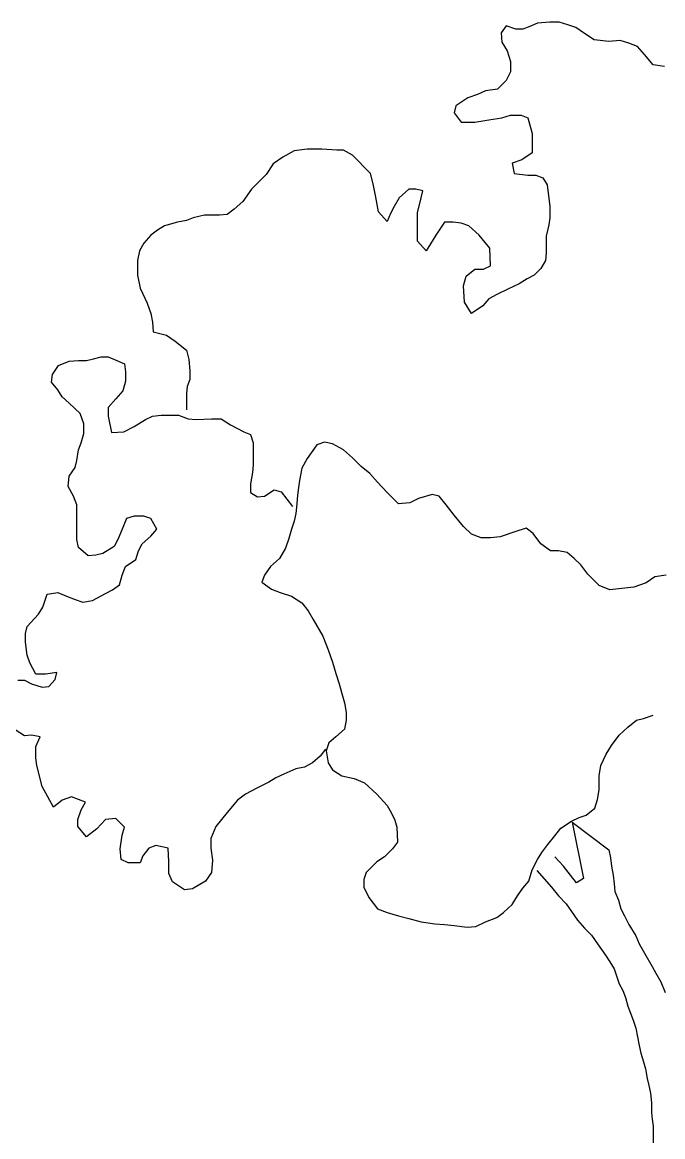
# Model space of a CAD drawing. Header units: millimetres. Extents: x -245 to 49755, y -245 to 41806.
# Drawn here: x 44905 to 46266, y 30820 to 33189 of the extents above; entities that cross this region are included whole.
import ezdxf

# ---------------------------------------------------------------- set-up
doc = ezdxf.new("R2010")
doc.units = ezdxf.units.MM
doc.layers.add('Standard', color=7, linetype='Continuous', lineweight=25)

msp = doc.modelspace()

# ---------------------------------------------------------------- linework, layer by layer
at = {"layer": 'Standard', "color": 7, "linetype": 'Continuous', "lineweight": -3}
for p, q in [((45933.3, 33181.6), (45922.2, 33166.9)), ((45922.2, 33166.9), (45924.1, 33146.5)), ((45953.6, 33174.3), (45933.3, 33181.6)), ((45968.4, 33174.3), (45953.6, 33174.3)), ((45983.2, 33179.8), (45968.4, 33174.3)), ((45999.8, 33187.1), (45983.2, 33179.8)), ((46025.7, 33189), (45999.8, 33187.1)), ((46046.1, 33189), (46025.7, 33189)), ((46064.5, 33183.4), (46046.1, 33189)), ((46081.2, 33177.9), (46064.5, 33183.4)), ((46099.6, 33165), (46081.2, 33177.9)), ((45924.1, 33146.5), (45935.2, 33128.1)), ((46120, 33152), (46099.6, 33165)), ((46151.4, 33148.3), (46120, 33152)), ((46175.4, 33150.2), (46151.4, 33148.3)), ((46193.9, 33144.7), (46175.4, 33150.2)), ((46212.3, 33137.3), (46193.9, 33144.7)), ((45935.2, 33128.1), (45942.6, 33105.9)), ((46227.1, 33120.6), (46212.3, 33137.3)), ((46245.6, 33098.5), (46227.1, 33120.6)), ((45942.6, 33105.9), (45942.6, 33083.6)), ((46269.7, 33094.8), (46245.6, 33098.5)), ((45942.6, 33083.6), (45933.3, 33065.2)), ((45933.3, 33065.2), (45914.8, 33046.7)), ((45852, 33028.3), (45826.1, 33011.6)), ((45872.3, 33035.6), (45852, 33028.3)), ((45889, 33043), (45872.3, 33035.6)), ((45914.8, 33046.7), (45889, 33043)), ((45826.1, 33011.6), (45822.5, 32996.8)), ((45822.5, 32996.8), (45837.2, 32976.5)), ((45866.8, 32976.5), (45896.4, 32982)), ((45896.4, 32982), (45924.1, 32985.8)), ((45924.1, 32985.8), (45942.6, 32991.3)), ((45942.6, 32991.3), (45964.7, 32991.3)), ((45964.7, 32991.3), (45979.5, 32985.8)), ((45979.5, 32985.8), (45988.7, 32952.5)), ((45837.2, 32976.5), (45866.8, 32976.5)), ((45988.7, 32952.5), (45988.7, 32926.6)), ((45482.4, 32915.6), (45458.4, 32902.6)), ((45510.2, 32919.3), (45482.4, 32915.6)), ((45541.6, 32919.3), (45510.2, 32919.3)), ((45572.9, 32917.4), (45541.6, 32919.3)), ((45587.7, 32917.4), (45572.9, 32917.4)), ((45606.2, 32906.3), (45587.7, 32917.4)), ((45645.1, 32867.5), (45606.2, 32906.3)), ((45988.7, 32911.8), (45966.6, 32897)), ((45988.7, 32926.6), (45988.7, 32911.8)), ((45438.1, 32887.8), (45423.3, 32865.6)), ((45458.4, 32902.6), (45438.1, 32887.8)), ((45966.6, 32897), (45946.2, 32889.7)), ((45946.2, 32889.7), (45949.9, 32867.5)), ((45423.3, 32865.6), (45406.7, 32849)), ((45650.6, 32845.4), (45645.1, 32867.5)), ((45949.9, 32867.5), (45979.5, 32863.8)), ((45979.5, 32863.8), (45996.1, 32863.8)), ((45996.1, 32863.8), (46010.9, 32858.2)), ((45406.7, 32849), (45391.9, 32834.2)), ((45656.1, 32817.6), (45650.6, 32845.4)), ((46010.9, 32858.2), (46020.1, 32843.4)), ((46020.1, 32843.4), (46025.7, 32797.3)), ((45391.9, 32834.2), (45373.4, 32808.3)), ((45661.6, 32786.2), (45656.1, 32817.6)), ((45706, 32815.8), (45694.9, 32797.3)), ((45726.3, 32834.2), (45706, 32815.8)), ((45741.1, 32834.2), (45726.3, 32834.2)), ((45755.9, 32830.5), (45741.1, 32834.2)), ((45744.8, 32784.3), (45752.2, 32815.8)), ((45752.2, 32815.8), (45755.9, 32830.5)), ((45354.9, 32791.7), (45340.2, 32780.7)), ((45373.4, 32808.3), (45354.9, 32791.7)), ((45694.9, 32797.3), (45687.5, 32782.5)), ((46025.7, 32797.3), (46025.7, 32773.2)), ((45234.8, 32764), (45207.1, 32756.6)), ((45253.3, 32767.7), (45234.8, 32764)), ((45268.1, 32773.2), (45253.3, 32767.7)), ((45292.1, 32778.8), (45268.1, 32773.2)), ((45308.7, 32778.8), (45292.1, 32778.8)), ((45323.5, 32778.8), (45308.7, 32778.8)), ((45340.2, 32780.7), (45323.5, 32778.8)), ((45680.2, 32765.8), (45661.6, 32786.2)), ((45687.5, 32782.5), (45680.2, 32765.8)), ((45744.8, 32745.5), (45744.8, 32784.3)), ((45802.1, 32764), (45783.7, 32736.2)), ((45820.6, 32764), (45802.1, 32764)), ((45837.2, 32762.2), (45820.6, 32764)), ((46025.7, 32773.2), (46023.8, 32758.5)), ((45192.3, 32747.4), (45177.5, 32736.2)), ((45207.1, 32756.6), (45192.3, 32747.4)), ((45744.8, 32723.4), (45744.8, 32745.5)), ((45853.9, 32756.6), (45837.2, 32762.2)), ((45876, 32736.2), (45853.9, 32756.6)), ((46023.8, 32758.5), (46018.3, 32734.4)), ((45162.7, 32719.7), (45153.5, 32703)), ((45177.5, 32736.2), (45162.7, 32719.7)), ((45763.3, 32703), (45744.8, 32723.4)), ((45772.5, 32717.8), (45763.3, 32703)), ((45783.7, 32736.2), (45772.5, 32717.8)), ((45898.2, 32708.6), (45876, 32736.2)), ((46018.3, 32734.4), (46018.3, 32714.1)), ((45153.5, 32703), (45149.8, 32682.7)), ((45900, 32671.5), (45898.2, 32708.6)), ((46018.3, 32699.3), (46016.5, 32682.7)), ((46018.3, 32714.1), (46018.3, 32699.3)), ((45149.8, 32682.7), (45149.8, 32651.3)), ((45885.2, 32664.2), (45900, 32671.5)), ((46016.5, 32682.7), (46007.2, 32666)), ((45149.8, 32651.3), (45155.3, 32623.6)), ((45842.8, 32629.1), (45848.3, 32649.5)), ((45848.3, 32649.5), (45866.8, 32664.2)), ((45866.8, 32664.2), (45885.2, 32664.2)), ((45992.5, 32651.3), (45977.7, 32643.9)), ((46007.2, 32666), (45992.5, 32651.3)), ((45155.3, 32623.6), (45170.1, 32592.1)), ((45844.6, 32594), (45842.8, 32629.1)), ((45937, 32621.7), (45913, 32610.7)), ((45961, 32632.7), (45937, 32621.7)), ((45977.7, 32643.9), (45961, 32632.7)), ((45896.4, 32601.3), (45883.4, 32586.6)), ((45913, 32610.7), (45896.4, 32601.3)), ((45170.1, 32592.1), (45177.5, 32570)), ((45859.4, 32570), (45844.6, 32594)), ((45883.4, 32586.6), (45859.4, 32570)), ((45177.5, 32570), (45181.2, 32551.5)), ((45181.2, 32551.5), (45183.1, 32531.1)), ((45183.1, 32531.1), (45210.8, 32523.7)), ((45210.8, 32523.7), (45229.3, 32510.9)), ((45229.3, 32510.9), (45253.3, 32492.3)), ((45253.3, 32492.3), (45258.8, 32472.1)), ((44968.8, 32440.6), (44981.6, 32459.1)), ((44981.6, 32459.1), (45003.9, 32468.4)), ((45003.9, 32468.4), (45024.2, 32470.2)), ((45024.2, 32470.2), (45040.8, 32470.2)), ((45040.8, 32470.2), (45055.6, 32473.9)), ((45055.6, 32473.9), (45072.2, 32477.6)), ((45072.2, 32477.6), (45087, 32477.6)), ((45087, 32477.6), (45105.4, 32470.2)), ((45105.4, 32470.2), (45122.1, 32462.9)), ((45122.1, 32462.9), (45124, 32446.1)), ((45258.8, 32472.1), (45260.7, 32448)), ((44966.9, 32424), (44968.8, 32440.6)), ((45124, 32446.1), (45124, 32425.8)), ((45260.7, 32448), (45260.7, 32429.6)), ((44979.8, 32407.4), (44966.9, 32424)), ((45124, 32425.8), (45118.4, 32405.5)), ((45255.1, 32414.7), (45253.3, 32400)), ((45260.7, 32429.6), (45255.1, 32414.7)), ((44989.1, 32392.7), (44979.8, 32407.4)), ((45003.9, 32379.6), (44989.1, 32392.7)), ((45103.6, 32388.9), (45087, 32370.4)), ((45118.4, 32405.5), (45103.6, 32388.9)), ((45253.3, 32400), (45253.3, 32381.5)), ((45027.9, 32357.4), (45003.9, 32379.6)), ((45087, 32370.4), (45087, 32351.9)), ((45253.3, 32381.5), (45253.3, 32364.9)), ((45035.2, 32335.3), (45027.9, 32357.4)), ((45087, 32351.9), (45094.4, 32316.8)), ((45142.4, 32329.8), (45166.4, 32344.5)), ((45166.4, 32344.5), (45181.2, 32351.9)), ((45181.2, 32351.9), (45199.7, 32353.8)), ((45199.7, 32353.8), (45221.9, 32353.8)), ((45221.9, 32353.8), (45236.7, 32353.8)), ((45236.7, 32353.8), (45257, 32346.4)), ((45257, 32346.4), (45273.6, 32344.5)), ((45273.6, 32344.5), (45306.9, 32346.4)), ((45306.9, 32346.4), (45327.2, 32346.4)), ((45327.2, 32346.4), (45347.5, 32333.5)), ((45029.7, 32294.7), (45035.2, 32315)), ((45035.2, 32315), (45035.2, 32335.3)), ((45094.4, 32316.8), (45120.2, 32318.7)), ((45120.2, 32318.7), (45142.4, 32329.8)), ((45347.5, 32333.5), (45375.3, 32318.7)), ((45375.3, 32318.7), (45390, 32313.1)), ((45024.2, 32279.9), (45029.7, 32294.7)), ((45390, 32313.1), (45395.6, 32294.7)), ((45395.6, 32294.7), (45395.6, 32266.9)), ((45530.5, 32291), (45510.2, 32261.4)), ((45547.1, 32296.5), (45530.5, 32291)), ((45563.8, 32292.8), (45547.1, 32296.5)), ((45587.7, 32279.9), (45563.8, 32292.8)), ((45020.5, 32257.7), (45024.2, 32279.9)), ((45395.6, 32266.9), (45395.6, 32248.4)), ((45606.2, 32263.2), (45587.7, 32279.9)), ((45003.9, 32224.4), (45016.7, 32242.9)), ((45016.7, 32242.9), (45020.5, 32257.7)), ((45395.6, 32248.4), (45393.7, 32231.8)), ((45510.2, 32261.4), (45499, 32241.1)), ((45624.7, 32244.8), (45606.2, 32263.2)), ((45643.2, 32230), (45624.7, 32244.8)), ((45002, 32202.3), (45003.9, 32224.4)), ((45393.7, 32231.8), (45390, 32207.8)), ((45499, 32241.1), (45493.5, 32215.2)), ((45659.8, 32211.5), (45643.2, 32230)), ((45013.1, 32181.9), (45002, 32202.3)), ((45390, 32207.8), (45390, 32189.3)), ((45491.7, 32200.4), (45489.8, 32183.7)), ((45493.5, 32215.2), (45491.7, 32200.4)), ((45680.2, 32189.3), (45659.8, 32211.5)), ((45020.5, 32163.5), (45013.1, 32181.9)), ((45390, 32189.3), (45404.8, 32180)), ((45404.8, 32180), (45419.6, 32181.9)), ((45419.6, 32181.9), (45439.9, 32194.9)), ((45439.9, 32194.9), (45454.7, 32191.2)), ((45454.7, 32191.2), (45478.7, 32159.8)), ((45489.8, 32183.7), (45488, 32165.3)), ((45704.2, 32165.3), (45680.2, 32189.3)), ((45746.7, 32176.4), (45728.2, 32167.2)), ((45776.2, 32185.5), (45746.7, 32176.4)), ((45791, 32181.9), (45776.2, 32185.5)), ((45805.8, 32163.5), (45791, 32181.9)), ((45020.5, 32148.6), (45020.5, 32163.5)), ((45020.5, 32128.4), (45020.5, 32148.6)), ((45488, 32165.3), (45486.1, 32144.9)), ((45728.2, 32167.2), (45704.2, 32165.3)), ((45822.5, 32141.2), (45805.8, 32163.5)), ((45020.5, 32109.8), (45020.5, 32128.4)), ((45125.8, 32133.9), (45116.6, 32111.6)), ((45142.4, 32139.4), (45125.8, 32133.9)), ((45162.7, 32139.4), (45142.4, 32139.4)), ((45177.5, 32133.9), (45162.7, 32139.4)), ((45190.5, 32111.6), (45177.5, 32133.9)), ((45482.4, 32128.4), (45476.9, 32111.6)), ((45486.1, 32144.9), (45482.4, 32128.4)), ((45842.8, 32117.3), (45822.5, 32141.2)), ((45020.5, 32089.6), (45020.5, 32109.8)), ((45116.6, 32111.6), (45107.3, 32089.6)), ((45177.5, 32096.9), (45190.5, 32111.6)), ((45476.9, 32111.6), (45471.4, 32091.4)), ((45859.4, 32100.6), (45842.8, 32117.3)), ((45879.7, 32093.3), (45859.4, 32100.6)), ((45951.8, 32106.1), (45920.4, 32095.1)), ((45975.8, 32113.5), (45951.8, 32106.1)), ((45990.6, 32102.5), (45975.8, 32113.5)), ((46007.2, 32080.2), (45990.6, 32102.5)), ((45024.2, 32072.9), (45020.5, 32089.6)), ((45107.3, 32089.6), (45099.9, 32074.7)), ((45151.7, 32065.5), (45159.1, 32080.2)), ((45159.1, 32080.2), (45177.5, 32096.9)), ((45471.4, 32091.4), (45463.9, 32071)), ((45900, 32093.3), (45879.7, 32093.3)), ((45920.4, 32095.1), (45900, 32093.3)), ((46027.6, 32065.5), (46007.2, 32080.2)), ((45044.5, 32054.5), (45024.2, 32072.9)), ((45061.1, 32056.3), (45044.5, 32054.5)), ((45075.9, 32060), (45061.1, 32056.3)), ((45099.9, 32074.7), (45075.9, 32060)), ((45146.1, 32047.1), (45151.7, 32065.5)), ((45463.9, 32071), (45451, 32048.9)), ((46044.2, 32065.5), (46027.6, 32065.5)), ((46062.7, 32061.8), (46044.2, 32065.5)), ((46077.4, 32048.9), (46062.7, 32061.8)), ((45116.6, 32013.8), (45124, 32032.2)), ((45124, 32032.2), (45146.1, 32047.1)), ((45432.5, 32032.2), (45419.6, 32013.8)), ((45451, 32048.9), (45432.5, 32032.2)), ((46092.2, 32035.9), (46077.4, 32048.9)), ((46107, 32015.7), (46092.2, 32035.9)), ((45111, 31993.4), (45116.6, 32013.8)), ((45419.6, 32013.8), (45414.1, 31999)), ((46131, 31991.6), (46107, 32015.7)), ((46249.3, 32010), (46230.8, 31997.1)), ((46273.3, 32013.8), (46249.3, 32010)), ((45081.4, 31974.9), (45096.2, 31982.4)), ((45096.2, 31982.4), (45111, 31993.4)), ((45414.1, 31999), (45434.4, 31984.3)), ((45434.4, 31984.3), (45452.8, 31976.9)), ((46153.2, 31982.4), (46131, 31991.6)), ((46204.9, 31987.9), (46153.2, 31982.4)), ((46230.8, 31997.1), (46204.9, 31987.9)), ((44948.4, 31945.5), (44957.6, 31973.1)), ((44957.6, 31973.1), (44979.8, 31976.9)), ((44979.8, 31976.9), (44998.3, 31969.4)), ((44998.3, 31969.4), (45016.7, 31962)), ((45016.7, 31962), (45033.4, 31956.5)), ((45033.4, 31956.5), (45053.7, 31960.2)), ((45053.7, 31960.2), (45081.4, 31974.9)), ((45452.8, 31976.9), (45476.9, 31969.4)), ((45476.9, 31969.4), (45499, 31954.7)), ((44939.2, 31930.6), (44948.4, 31945.5)), ((45499, 31954.7), (45512, 31938)), ((45512, 31938), (45523.1, 31919.5)), ((44915.2, 31904.7), (44939.2, 31930.6)), ((45523.1, 31919.5), (45543.4, 31884.4)), ((44911.4, 31889.9), (44915.2, 31904.7)), ((44911.4, 31871.6), (44911.4, 31889.9)), ((44915.2, 31843.8), (44911.4, 31871.6)), ((45543.4, 31884.4), (45554.5, 31854.8)), ((44920.7, 31827.1), (44915.2, 31843.8)), ((45554.5, 31854.8), (45563.8, 31829)), ((44933.6, 31803.2), (44920.7, 31827.1)), ((45563.8, 31829), (45571.1, 31805)), ((44954, 31803.2), (44933.6, 31803.2)), ((44977.9, 31806.8), (44954, 31803.2)), ((44974.3, 31792), (44977.9, 31806.8)), ((45571.1, 31805), (45578.5, 31782.8)), ((44894.8, 31790.2), (44909.6, 31790.2)), ((44909.6, 31790.2), (44924.4, 31782.8)), ((44924.4, 31782.8), (44946.5, 31775.4)), ((44946.5, 31775.4), (44961.3, 31777.2)), ((44961.3, 31777.2), (44974.3, 31792)), ((45578.5, 31782.8), (45584.1, 31762.4)), ((45584.1, 31762.4), (45589.6, 31742.1)), ((45589.6, 31742.1), (45593.3, 31721.8)), ((45593.3, 31721.8), (45593.3, 31705.2)), ((45593.3, 31705.2), (45589.6, 31686.7)), ((46192, 31690.4), (46210.5, 31705.2)), ((46210.5, 31705.2), (46225.3, 31708.9)), ((46225.3, 31708.9), (46245.6, 31716.3)), ((44909.6, 31671.9), (44889.3, 31684.9)), ((45589.6, 31686.7), (45571.1, 31670.1)), ((46173.5, 31673.8), (46192, 31690.4)), ((44924.4, 31673.8), (44909.6, 31671.9)), ((44942.8, 31670.1), (44924.4, 31673.8)), ((44933.6, 31649.8), (44942.8, 31670.1)), ((45556.3, 31657.1), (45550.8, 31640.5)), ((45571.1, 31670.1), (45556.3, 31657.1)), ((46145.8, 31633.1), (46156.9, 31651.6)), ((46156.9, 31651.6), (46173.5, 31673.8)), ((44933.6, 31625.7), (44933.6, 31649.8)), ((45537.8, 31629.3), (45521.2, 31614.6)), ((45549, 31644.2), (45537.8, 31629.3)), ((45550.8, 31640.5), (45554.5, 31614.6)), ((46134.7, 31609.1), (46145.8, 31633.1)), ((44935.5, 31609.1), (44933.6, 31625.7)), ((44946.5, 31564.8), (44935.5, 31609.1)), ((45504.6, 31605.4), (45486.1, 31601.7)), ((45521.2, 31614.6), (45504.6, 31605.4)), ((45554.5, 31614.6), (45563.8, 31599.9)), ((46131, 31586.9), (46134.7, 31609.1)), ((45443.6, 31583.2), (45428.8, 31574)), ((45460.2, 31590.5), (45443.6, 31583.2)), ((45486.1, 31601.7), (45460.2, 31590.5)), ((45563.8, 31599.9), (45584.1, 31586.9)), ((45584.1, 31586.9), (45609.9, 31581.4)), ((45609.9, 31581.4), (45632.1, 31572.2)), ((46131, 31572.2), (46131, 31586.9)), ((44970.6, 31520.3), (44946.5, 31564.8)), ((45403, 31561.1), (45378.9, 31548.1)), ((45428.8, 31574), (45403, 31561.1)), ((45632.1, 31572.2), (45658, 31548.1)), ((46127.3, 31537.1), (46131, 31557.3)), ((46131, 31557.3), (46131, 31572.2)), ((44989.1, 31535.2), (44970.6, 31520.3)), ((45009.4, 31542.6), (44989.1, 31535.2)), ((45039, 31531.5), (45009.4, 31542.6)), ((45362.3, 31535.2), (45340.2, 31509.3)), ((45378.9, 31548.1), (45362.3, 31535.2)), ((45658, 31548.1), (45680.2, 31524)), ((46121.8, 31518.5), (46127.3, 31537.1)), ((45022.3, 31494.6), (45029.7, 31514.8)), ((45029.7, 31514.8), (45039, 31531.5)), ((45340.2, 31509.3), (45316.1, 31479.7)), ((45680.2, 31524), (45689.4, 31507.5)), ((46103.3, 31503.8), (46121.8, 31518.5)), ((45022.3, 31479.7), (45022.3, 31494.6)), ((45081.4, 31494.6), (45063, 31474.2)), ((45103.6, 31496.4), (45081.4, 31494.6)), ((45122.1, 31477.9), (45103.6, 31496.4)), ((45689.4, 31507.5), (45696.8, 31492.7)), ((45696.8, 31492.7), (45700.5, 31477.9)), ((46049.7, 31476), (46071.9, 31490.9)), ((46071.9, 31490.9), (46088.5, 31498.3)), ((46073.7, 31488.9), (46097.8, 31368.8)), ((46073.7, 31488.9), (46151.4, 31429.9)), ((46088.5, 31498.3), (46103.3, 31503.8)), ((45040.8, 31457.6), (45022.3, 31479.7)), ((45063, 31474.2), (45040.8, 31457.6)), ((45112.9, 31431.7), (45116.6, 31461.3)), ((45116.6, 31461.3), (45122.1, 31477.9)), ((45316.1, 31479.7), (45305, 31453.8)), ((45700.5, 31477.9), (45702.3, 31446.4)), ((46036.8, 31459.5), (46049.7, 31476)), ((45188.6, 31439.1), (45173.8, 31433.6)), ((45214.5, 31433.6), (45188.6, 31439.1)), ((45305, 31453.8), (45305, 31433.6)), ((45702.3, 31446.4), (45691.2, 31431.7)), ((46009.1, 31424.4), (46022, 31440.9)), ((46022, 31440.9), (46036.8, 31459.5)), ((45114.7, 31409.5), (45112.9, 31431.7)), ((45160.9, 31416.9), (45155.3, 31402.1)), ((45173.8, 31433.6), (45160.9, 31416.9)), ((45216.3, 31404), (45214.5, 31433.6)), ((45305, 31433.6), (45308.7, 31407.6)), ((45674.6, 31415), (45658, 31404)), ((45691.2, 31431.7), (45674.6, 31415)), ((45999.8, 31409.5), (46009.1, 31424.4)), ((46055.2, 31394.8), (46036.8, 31415)), ((46151.4, 31429.9), (46155.1, 31413.2)), ((45129.5, 31402.1), (45114.7, 31409.5)), ((45155.3, 31402.1), (45129.5, 31402.1)), ((45216.3, 31379.9), (45216.3, 31404)), ((45308.7, 31407.6), (45306.9, 31381.8)), ((45658, 31404), (45635.8, 31381.8)), ((45988.7, 31387.4), (45999.8, 31409.5)), ((46070, 31376.2), (46055.2, 31394.8)), ((46155.1, 31413.2), (46156.9, 31394.8)), ((46156.9, 31394.8), (46160.6, 31376.2)), ((45223.7, 31361.5), (45216.3, 31379.9)), ((45306.9, 31381.8), (45293.9, 31363.3)), ((45635.8, 31381.8), (45630.3, 31367)), ((45630.3, 31367), (45630.3, 31350.5)), ((45981.3, 31363.3), (45988.7, 31387.4)), ((45998, 31385.6), (46029.4, 31350.5)), ((46083, 31359.7), (46070, 31376.2)), ((46097.8, 31368.8), (46083, 31359.7)), ((46160.6, 31376.2), (46162.4, 31357.8)), ((45249.6, 31344.8), (45223.7, 31361.5)), ((45266.3, 31346.7), (45249.6, 31344.8)), ((45293.9, 31363.3), (45266.3, 31346.7)), ((45630.3, 31350.5), (45641.3, 31328.2)), ((45957.4, 31331.9), (45968.4, 31348.5)), ((45968.4, 31348.5), (45981.3, 31363.3)), ((46029.4, 31350.5), (46044.2, 31331.9)), ((46162.4, 31357.8), (46164.3, 31341.1)), ((45641.3, 31328.2), (45659.8, 31304.2)), ((45946.2, 31313.4), (45957.4, 31331.9)), ((46044.2, 31331.9), (46060.8, 31315.4)), ((46164.3, 31341.1), (46171.7, 31322.7)), ((46171.7, 31322.7), (46177.2, 31304.2)), ((45659.8, 31304.2), (45680.2, 31296.8)), ((45680.2, 31296.8), (45704.2, 31289.4)), ((45913, 31285.7), (45927.8, 31296.8)), ((45927.8, 31296.8), (45946.2, 31313.4)), ((46060.8, 31315.4), (46071.9, 31298.6)), ((46071.9, 31298.6), (46084.8, 31280.1)), ((46177.2, 31304.2), (46184.6, 31289.4)), ((45704.2, 31289.4), (45726.3, 31283.9)), ((45726.3, 31283.9), (45752.2, 31276.5)), ((45752.2, 31276.5), (45767, 31274.6)), ((45767, 31274.6), (45781.8, 31272.8)), ((45781.8, 31272.8), (45802.1, 31270.9)), ((45868.6, 31267.2), (45889, 31276.5)), ((45889, 31276.5), (45913, 31285.7)), ((46084.8, 31280.1), (46099.6, 31263.5)), ((46184.6, 31289.4), (46193.9, 31270.9)), ((45802.1, 31270.9), (45822.5, 31269.1)), ((45822.5, 31269.1), (45850.1, 31265.4)), ((45850.1, 31265.4), (45868.6, 31267.2)), ((46099.6, 31263.5), (46114.4, 31248.8)), ((46114.4, 31248.8), (46127.3, 31230.3)), ((46193.9, 31270.9), (46208.6, 31247)), ((46127.3, 31230.3), (46144, 31206.2)), ((46208.6, 31247), (46216, 31230.3)), ((46216, 31230.3), (46227.1, 31209.9)), ((46144, 31206.2), (46153.2, 31191.5)), ((46227.1, 31209.9), (46243.7, 31182.2)), ((46153.2, 31191.5), (46162.4, 31176.6)), ((46162.4, 31176.6), (46168, 31161.9)), ((46243.7, 31182.2), (46251.1, 31167.4)), ((46168, 31161.9), (46173.5, 31145.3)), ((46251.1, 31167.4), (46262.2, 31149)), ((46173.5, 31145.3), (46180.9, 31130.5)), ((46180.9, 31130.5), (46186.5, 31115.7)), ((46262.2, 31149), (46271.5, 31126.8)), ((46186.5, 31115.7), (46192, 31097.2)), ((46192, 31097.2), (46197.5, 31082.5)), ((46197.5, 31082.5), (46203.1, 31067.6)), ((46203.1, 31067.6), (46208.6, 31051.1)), ((46208.6, 31051.1), (46212.3, 31032.5)), ((46212.3, 31032.5), (46216, 31014.1)), ((46216, 31014.1), (46219.7, 30997.4)), ((46219.7, 30997.4), (46225.3, 30979)), ((46225.3, 30979), (46229, 30964.1)), ((46229, 30964.1), (46232.7, 30943.9)), ((46232.7, 30943.9), (46236.4, 30929)), ((46236.4, 30929), (46240.1, 30912.5)), ((46240.1, 30912.5), (46241.9, 30892.1)), ((46241.9, 30892.1), (46241.9, 30871.8)), ((46241.9, 30871.8), (46243.7, 30857)), ((46243.7, 30857), (46245.6, 30842.2)), ((46245.6, 30842.2), (46245.6, 30823.7)), ((46245.6, 30823.7), (46245.6, 30805.3))]:
    msp.add_line(p, q, dxfattribs=at)

doc.saveas('drawing.dxf')
